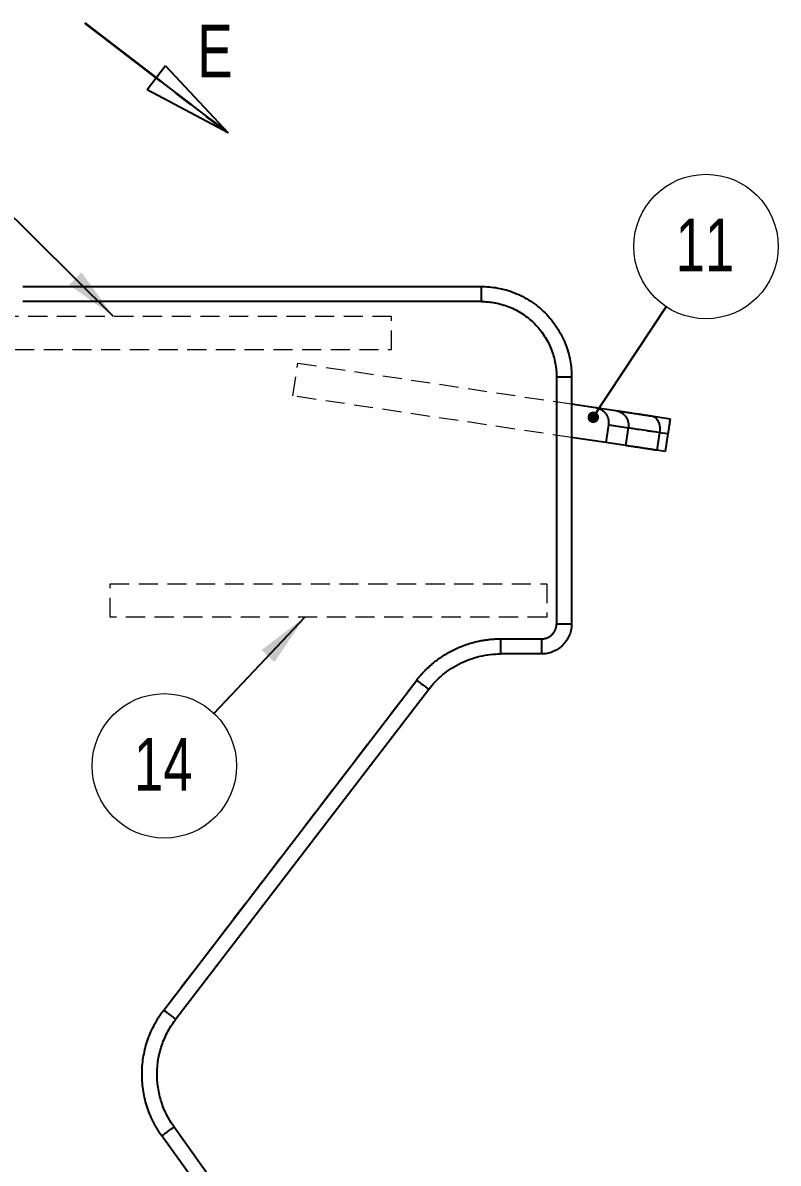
# Model space of a CAD drawing. Header units: millimetres. Extents: x 0 to 589, y 0 to 415.
# Drawn here: x 171.2 to 221.3, y 66.2 to 141.9 of the extents above; entities that cross this region are included whole.
import ezdxf

# ---------------------------------------------------------------- set-up
doc = ezdxf.new("R2010")
doc.units = ezdxf.units.MM
doc.linetypes.add('HIDDEN', pattern=[1.905, 1.27, -0.635])
doc.linetypes.add('PHANTOM', pattern=[12.7, 6.35, -1.27, 1.27, -1.27, 1.27, -1.27])
doc.styles.add('SLDTEXTSTYLE0', font='TXT', dxfattribs={"width": 0.75})
doc.dimstyles.new('SLDDIMSTYLE1', dxfattribs={"dimtxt": 0.18, "dimasz": 3.556, "dimexe": 0, "dimexo": 0.0625, "dimgap": 0, "dimtad": 0, "dimtih": 1, "dimtoh": 1, "dimdec": 0, "dimrnd": 1e-09, "dimzin": 0, "dimdsep": 46, "dimtxsty": 'Standard', "dimsah": 1, "dimcen": 0.09, "dimadec": 0, "dimazin": 0, "dimtfac": 3.556, "dimtdec": 0, "dimtofl": 0, "dimtmove": 0, "dimatfit": 3, "dimfxl": 1, "dimfrac": 2, "dimtolj": 1, "dimtzin": 0, "dimarcsym": 0})
doc.dimstyles.new('SLDDIMSTYLE2', dxfattribs={"dimtxt": 0.18, "dimasz": 0.762, "dimexe": 0, "dimexo": 0.0625, "dimgap": 0, "dimtad": 0, "dimtih": 1, "dimtoh": 1, "dimdec": 0, "dimrnd": 1e-09, "dimzin": 0, "dimdsep": 46, "dimtxsty": 'Standard', "dimblk1": 'DOT', "dimblk2": 'DOT', "dimsah": 1, "dimcen": 0.09, "dimadec": 0, "dimazin": 0, "dimtfac": 0.762, "dimtdec": 0, "dimtofl": 0, "dimtmove": 0, "dimatfit": 3, "dimldrblk": 'DOT', "dimfxl": 1, "dimfrac": 2, "dimtolj": 1, "dimtzin": 0, "dimarcsym": 0})

# ---------------------------------------------------------------- blocks, each defined once
blk = doc.blocks.new('SW_NOTE_0_3')
at = {"color": 0, "linetype": 'Continuous', "lineweight": 0}
blk.add_circle((-3.29, -3.484), 4.792, dxfattribs=at)
at = {"color": 0, "linetype": 'Continuous', "lineweight": 0, "insert": (-3.36, -1.626), "char_height": 3.5, "attachment_point": 2, "style": 'SLDTEXTSTYLE0'}
blk.add_mtext('14', dxfattribs=at)
blk = doc.blocks.new('SW_NOTE_0_4')
at = {"color": 0, "linetype": 'Continuous', "lineweight": 0}
blk.add_circle((2.641, 3.998), 4.792, dxfattribs=at)
at = {"color": 0, "linetype": 'Continuous', "lineweight": 0, "insert": (2.571, 5.856), "char_height": 3.5, "attachment_point": 2, "style": 'SLDTEXTSTYLE0'}
blk.add_mtext('11', dxfattribs=at)
blk = doc.blocks.new('_Dot')
at = {"color": 0, "linetype": 'ByBlock', "lineweight": -2}
blk.add_line((-0.5, 0), (-1, 0), dxfattribs=at)
at = {"color": 0, "linetype": 'ByBlock', "const_width": 0.5}
blk.add_lwpolyline([(-0.25, 0, 1), (0.25, 0, 1)], format="xyb", close=True, dxfattribs=at)
blk = doc.blocks.new('_Closed')
at = {"color": 0, "linetype": 'ByBlock', "lineweight": -2}
for p, q in [((-1, 0.166667), (0, 0)), ((-1, 0.166667), (-1, -0.166667)), ((0, 0), (-1, -0.166667)), ((0, 0), (-1, 0))]:
    blk.add_line(p, q, dxfattribs=at)
blk = doc.blocks.new('SW_PROJECTIONARROW_0')
at = {"color": 0, "linetype": 'HIDDEN', "lineweight": 18}
blk.add_line((175.294, 141.921), (184.814, 134.617), dxfattribs=at)
blk.add_line((175.294, 141.921), (184.814, 134.617), dxfattribs=at)
at = {"color": 0, "linetype": 'PHANTOM', "lineweight": 35}
blk.add_line((175.294, 141.921), (184.814, 134.617), dxfattribs=at)
at = {"color": 0, "linetype": 'Continuous', "lineweight": 25, "xscale": 6, "yscale": 6, "rotation": 322.5043461548}
blk.add_blockref('_Closed', (184.814, 134.617), dxfattribs=at)
blk.add_blockref('_Closed', (184.814, 134.617), dxfattribs=at)
at = {"color": 0, "linetype": 'Continuous', "lineweight": 25, "insert": (182.76, 141.795), "char_height": 3.5, "attachment_point": 1, "style": 'SLDTEXTSTYLE0'}
blk.add_mtext('E', dxfattribs=at)
blk.add_mtext('E', dxfattribs=at)

msp = doc.modelspace()

# ---------------------------------------------------------------- linework, layer by layer
at = {"color": 7, "linetype": 'Continuous', "lineweight": 25}
for p, q in [((171.1764, 124.4233), (201.6172, 124.4233)), ((201.6172, 123.4233), (171.1764, 123.4233)), ((206.6172, 118.4233), (206.6172, 102.0403)), ((207.6172, 118.4233), (207.6172, 102.0403)), ((207.6172, 116.6267), (209.2102, 116.389)), ((209.2102, 116.389), (210.5544, 116.1884)), ((212.9282, 115.8342), (214.1586, 115.6506)), ((210.0626, 115.2507), (209.8855, 114.0639)), ((210.0626, 115.2507), (211.3851, 115.0534)), ((211.2079, 113.8665), (211.3851, 115.0534)), ((209.8855, 114.0639), (207.6172, 114.4023)), ((213.4621, 114.7434), (213.285, 113.5566)), ((213.4621, 114.7434), (214.011, 114.6615)), ((214.011, 114.6615), (213.8339, 113.4747)), ((211.2079, 113.8665), (209.8855, 114.0639)), ((213.8339, 113.4747), (213.285, 113.5566)), ((202.8856, 101.0403), (205.6172, 101.0403)), ((205.6172, 100.0403), (202.8856, 100.0403)), ((180.5386, 76.4125), (197.3318, 98.3012)), ((198.1252, 97.6925), (181.332, 75.8038)), ((181.2174, 68.6538), (198.6025, 44.4233)), ((197.3717, 44.4233), (180.4049, 68.0709))]:
    msp.add_line(p, q, dxfattribs=at)
at = {"color": 7, "linetype": 'HIDDEN', "lineweight": 18}
for p, q in [((201.6172, 123.4233), (171.1764, 123.4233)), ((195.6672, 122.4403), (170.6672, 122.4403)), ((195.6672, 120.2403), (195.6672, 122.4403)), ((170.6672, 120.2403), (195.6672, 120.2403)), ((189.1077, 117.1644), (189.4324, 119.3403)), ((189.4324, 119.3403), (207.6172, 116.6267)), ((206.6172, 102.0403), (206.6172, 118.4233)), ((207.6172, 114.4023), (189.1077, 117.1644)), ((211.3851, 115.0534), (210.0626, 115.2507)), ((211.3851, 115.0534), (211.2079, 113.8665)), ((213.285, 113.5566), (213.4621, 114.7434)), ((214.011, 114.6615), (213.4621, 114.7434)), ((176.9672, 102.4903), (176.9672, 104.6903)), ((176.9672, 104.6903), (205.9672, 104.6903)), ((205.9672, 104.6903), (205.9672, 102.4903)), ((205.9672, 102.4903), (176.9672, 102.4903)), ((202.8856, 101.0403), (205.6172, 101.0403)), ((180.5386, 76.4125), (197.3318, 98.3012)), ((197.3717, 44.4233), (180.4049, 68.0709))]:
    msp.add_line(p, q, dxfattribs=at)
at = {"color": 7, "linetype": 'Continuous', "lineweight": 25}
for points, knots in [([(201.6172, 124.4233), (201.6172, 124.4233), (201.6172, 124.4181), (201.6172, 124.3952), (201.6172, 124.3775), (201.6172, 124.3287), (201.6172, 124.2977), (201.6172, 124.2229), (201.6172, 124.1792), (201.6172, 124.0816), (201.6172, 124.0277), (201.6172, 123.9133), (201.6172, 123.8529), (201.6172, 123.7299), (201.6172, 123.6672), (201.6172, 123.5434), (201.6172, 123.4822), (201.6172, 123.4233)], [0, 0, 0, 0, 0.125, 0.125, 0.25, 0.25, 0.375, 0.375, 0.5, 0.5, 0.625, 0.625, 0.75, 0.75, 0.875, 0.875, 1, 1, 1, 1]), ([(201.6172, 124.4233), (201.9708, 124.4233), (202.3376, 124.3919), (203.0805, 124.2544), (203.4565, 124.1482), (204.1951, 123.8558), (204.5575, 123.6695), (205.2435, 123.221), (205.567, 122.9588), (206.1528, 122.3731), (206.415, 122.0496), (206.8635, 121.3635), (207.0498, 121.0012), (207.3422, 120.2626), (207.4483, 119.8865), (207.5858, 119.1436), (207.6172, 118.7769), (207.6172, 118.4233)], [0, 0, 0, 0, 0.125, 0.125, 0.25, 0.25, 0.375, 0.375, 0.5, 0.5, 0.625, 0.625, 0.75, 0.75, 0.875, 0.875, 1, 1, 1, 1]), ([(201.6172, 123.4233), (201.9119, 123.4233), (202.2175, 123.3971), (202.8366, 123.2826), (203.15, 123.1941), (203.7655, 122.9504), (204.0674, 122.7952), (204.6391, 122.4214), (204.9087, 122.2029), (205.3968, 121.7148), (205.6153, 121.4452), (205.9891, 120.8735), (206.1443, 120.5715), (206.388, 119.956), (206.4765, 119.6427), (206.591, 119.0236), (206.6172, 118.7179), (206.6172, 118.4233)], [0, 0, 0, 0, 0.125, 0.125, 0.25, 0.25, 0.375, 0.375, 0.5, 0.5, 0.625, 0.625, 0.75, 0.75, 0.875, 0.875, 1, 1, 1, 1]), ([(206.6172, 118.4233), (206.6762, 118.4233), (206.7373, 118.4233), (206.8611, 118.4233), (206.9238, 118.4233), (207.0469, 118.4233), (207.1073, 118.4233), (207.2216, 118.4233), (207.2755, 118.4233), (207.3732, 118.4233), (207.4169, 118.4233), (207.4916, 118.4233), (207.5227, 118.4233), (207.5714, 118.4233), (207.5891, 118.4233), (207.612, 118.4233), (207.6172, 118.4233), (207.6172, 118.4233)], [0, 0, 0, 0, 0.125, 0.125, 0.25, 0.25, 0.375, 0.375, 0.5, 0.5, 0.625, 0.625, 0.75, 0.75, 0.875, 0.875, 1, 1, 1, 1]), ([(209.2102, 116.389), (209.2192, 116.3876), (209.2379, 116.3846), (209.2669, 116.379), (209.298, 116.3721), (209.3311, 116.3636), (209.3662, 116.3533), (209.4211, 116.3349), (209.4944, 116.3047), (209.6145, 116.241), (209.7481, 116.1417), (209.8825, 115.993), (209.9828, 115.8264), (210.0338, 115.6841), (210.0559, 115.5852), (210.0651, 115.5291), (210.071, 115.4728), (210.0738, 115.4166), (210.0732, 115.3607), (210.0698, 115.3053), (210.065, 115.2689), (210.0626, 115.2507)], [0, 0, 0, 0, 0.017287, 0.0359953, 0.0561617, 0.0778231, 0.1010161, 0.1257758, 0.1878333, 0.2514061, 0.3839227, 0.5017417, 0.6304035, 0.7510488, 0.7871055, 0.8230993, 0.8589678, 0.8946499, 0.9300864, 0.965221, 1, 1, 1, 1]), ([(210.5544, 116.1884), (210.6121, 116.1798), (210.6711, 116.1657), (210.7888, 116.125), (210.8475, 116.0983), (210.9607, 116.0321), (211.0152, 115.9926), (211.1161, 115.902), (211.1623, 115.8509), (211.2434, 115.7401), (211.2782, 115.6804), (211.3345, 115.5564), (211.3559, 115.4921), (211.3854, 115.3633), (211.3935, 115.2987), (211.3976, 115.1729), (211.3938, 115.1117), (211.3851, 115.0534)], [0, 0, 0, 0, 0.125, 0.125, 0.25, 0.25, 0.375, 0.375, 0.5, 0.5, 0.625, 0.625, 0.75, 0.75, 0.875, 0.875, 1, 1, 1, 1]), ([(210.5544, 116.1884), (210.5588, 116.1878), (210.5676, 116.1864), (210.582, 116.1843), (210.5972, 116.182), (210.6134, 116.1796), (210.6306, 116.177), (210.6487, 116.1743), (210.6677, 116.1715), (210.6877, 116.1685), (210.7086, 116.1654), (210.7304, 116.1621), (210.7532, 116.1587), (210.7769, 116.1552), (210.8016, 116.1515), (210.8272, 116.1477), (210.9112, 116.1352), (211.0733, 116.111), (211.3515, 116.0695), (211.6777, 116.0208), (211.9571, 115.9791), (212.1568, 115.9493), (212.2593, 115.934), (212.3644, 115.9183), (212.472, 115.9023), (212.5822, 115.8858), (212.6949, 115.869), (212.81, 115.8518), (212.8888, 115.8401), (212.9282, 115.8342)], [0, 0, 0, 0, 0.0166999, 0.0333867, 0.0500622, 0.0667285, 0.0833878, 0.1000419, 0.1166929, 0.133343, 0.149994, 0.1666482, 0.1833074, 0.1999737, 0.2166493, 0.233336, 0.2500359, 0.3750188, 0.5000016, 0.6249844, 0.7499673, 0.7812684, 0.8125292, 0.8437631, 0.8749836, 0.9062041, 0.9374381, 0.9686989, 1, 1, 1, 1]), ([(212.9282, 115.8342), (212.9683, 115.8282), (213.0092, 115.8168), (213.0902, 115.7815), (213.1303, 115.7577), (213.207, 115.6969), (213.2436, 115.6601), (213.3105, 115.5745), (213.3408, 115.5258), (213.3929, 115.4193), (213.4147, 115.3616), (213.4488, 115.2409), (213.4611, 115.178), (213.4761, 115.0513), (213.4789, 114.9875), (213.4762, 114.8627), (213.4708, 114.8017), (213.4621, 114.7434)], [0, 0, 0, 0, 0.125, 0.125, 0.25, 0.25, 0.375, 0.375, 0.5, 0.5, 0.625, 0.625, 0.75, 0.75, 0.875, 0.875, 1, 1, 1, 1]), ([(211.3851, 115.0534), (211.4404, 115.0451), (211.5269, 115.0322), (211.7625, 114.9971), (211.9116, 114.9748), (212.2674, 114.9217), (212.4742, 114.8909), (212.9355, 114.822), (213.1901, 114.784), (213.4621, 114.7434)], [0, 0, 0, 0, 0.25, 0.25, 0.5, 0.5, 0.75, 0.75, 1, 1, 1, 1]), ([(214.1586, 115.6506), (214.1586, 115.6505), (214.1586, 115.6503), (214.1583, 115.6486), (214.158, 115.646), (214.1574, 115.6423), (214.1567, 115.6375), (214.1553, 115.6279), (214.1525, 115.6097), (214.1477, 115.5771), (214.1415, 115.5357), (214.1317, 115.4702), (214.1167, 115.3696), (214.0978, 115.2427), (214.0809, 115.1298), (214.0678, 115.0419), (214.0541, 114.9502), (214.0423, 114.8709), (214.0327, 114.8068), (214.0255, 114.7586), (214.0183, 114.7101), (214.0135, 114.6777), (214.011, 114.6615)], [0, 0, 0, 0, 0.0240602, 0.0480568, 0.0720031, 0.0959129, 0.1197998, 0.1436777, 0.2146924, 0.284754, 0.3535892, 0.4209467, 0.5503578, 0.6721341, 0.7302398, 0.7865871, 0.8414022, 0.8949767, 0.92146, 0.9477129, 0.9738531, 1, 1, 1, 1]), ([(213.285, 113.5566), (213.2652, 113.5595), (213.2257, 113.5654), (213.1673, 113.5741), (213.1096, 113.5827), (213.0527, 113.5912), (212.9964, 113.5996), (212.9409, 113.6079), (212.8861, 113.6161), (212.832, 113.6242), (212.7787, 113.6321), (212.7261, 113.64), (212.6742, 113.6477), (212.623, 113.6554), (212.5725, 113.6629), (212.4236, 113.6851), (212.1908, 113.7199), (211.9054, 113.7624), (211.6619, 113.7988), (211.51, 113.8215), (211.4207, 113.8348), (211.3756, 113.8415), (211.3344, 113.8477), (211.2969, 113.8532), (211.2633, 113.8583), (211.2332, 113.8628), (211.2164, 113.8653), (211.2079, 113.8665)], [0, 0, 0, 0, 0.0178923, 0.0357695, 0.0536343, 0.071489, 0.0893362, 0.1071784, 0.1250181, 0.1428577, 0.1606999, 0.1785471, 0.1964018, 0.2142666, 0.2321438, 0.2500361, 0.3750192, 0.5000022, 0.6249852, 0.7499683, 0.7857372, 0.821456, 0.8571448, 0.8928235, 0.9285122, 0.9642311, 1, 1, 1, 1]), ([(205.6172, 101.0403), (205.6282, 101.0404), (205.65, 101.0406), (205.6827, 101.0423), (205.7153, 101.045), (205.7477, 101.0487), (205.7801, 101.0535), (205.8338, 101.0633), (205.908, 101.0818), (206.0005, 101.115), (206.0894, 101.157), (206.2017, 101.2243), (206.3289, 101.3287), (206.4332, 101.4559), (206.5006, 101.5682), (206.5426, 101.657), (206.5757, 101.7496), (206.5956, 101.8291), (206.6068, 101.8936), (206.6128, 101.9423), (206.6165, 101.9912), (206.617, 102.0239), (206.6172, 102.0403)], [0, 0, 0, 0, 0.0208827, 0.0417206, 0.0625361, 0.0833516, 0.1041895, 0.1250722, 0.187586, 0.2500998, 0.3126135, 0.3751273, 0.5000035, 0.6248797, 0.6873935, 0.7499072, 0.812421, 0.8749348, 0.9062389, 0.9374674, 0.9686959, 1, 1, 1, 1]), ([(207.6172, 102.0403), (207.6172, 101.9225), (207.6068, 101.8002), (207.5609, 101.5526), (207.5255, 101.4272), (207.4281, 101.181), (207.366, 101.0603), (207.2165, 100.8316), (207.1291, 100.7237), (206.9338, 100.5285), (206.826, 100.4411), (206.5973, 100.2916), (206.4765, 100.2295), (206.2303, 100.132), (206.105, 100.0966), (205.8573, 100.0508), (205.7351, 100.0403), (205.6172, 100.0403)], [0, 0, 0, 0, 0.125, 0.125, 0.25, 0.25, 0.375, 0.375, 0.5, 0.5, 0.625, 0.625, 0.75, 0.75, 0.875, 0.875, 1, 1, 1, 1]), ([(206.6172, 102.0403), (206.6762, 102.0403), (206.7373, 102.0403), (206.8611, 102.0403), (206.9238, 102.0403), (207.0469, 102.0403), (207.1073, 102.0403), (207.2216, 102.0403), (207.2755, 102.0403), (207.3732, 102.0403), (207.4169, 102.0403), (207.4916, 102.0403), (207.5227, 102.0403), (207.5714, 102.0403), (207.5891, 102.0403), (207.612, 102.0403), (207.6172, 102.0403), (207.6172, 102.0403)], [0, 0, 0, 0, 0.125, 0.125, 0.25, 0.25, 0.375, 0.375, 0.5, 0.5, 0.625, 0.625, 0.75, 0.75, 0.875, 0.875, 1, 1, 1, 1]), ([(197.3318, 98.3012), (197.349, 98.3236), (197.3836, 98.3682), (197.4363, 98.4344), (197.4897, 98.4999), (197.5439, 98.5647), (197.5988, 98.6288), (197.6544, 98.6921), (197.7108, 98.7548), (197.7679, 98.8167), (197.8258, 98.878), (197.8843, 98.9385), (197.9436, 98.9983), (198.0037, 99.0574), (198.0644, 99.1158), (198.1259, 99.1735), (198.1882, 99.2305), (198.2511, 99.2868), (198.3148, 99.3423), (198.3793, 99.3972), (198.5256, 99.5188), (198.7594, 99.6998), (199.0899, 99.9266), (199.4329, 100.1341), (199.7876, 100.3217), (200.1524, 100.489), (200.5258, 100.6348), (200.907, 100.759), (201.2174, 100.8407), (201.4527, 100.8928), (201.6103, 100.9239), (201.7682, 100.9513), (201.9266, 100.9751), (202.0854, 100.9952), (202.2446, 101.0117), (202.4043, 101.0245), (202.5643, 101.0336), (202.7248, 101.0393), (202.832, 101.04), (202.8856, 101.0403)], [0, 0, 0, 0, 0.0132077, 0.0263992, 0.0395763, 0.0527409, 0.0658949, 0.0790403, 0.0921789, 0.1053127, 0.1184437, 0.1315736, 0.1447046, 0.1578384, 0.1709771, 0.1841224, 0.1972765, 0.2104411, 0.2236181, 0.2368096, 0.2500173, 0.3126165, 0.3750096, 0.4374028, 0.500002, 0.5626011, 0.6249943, 0.6873875, 0.7499866, 0.775067, 0.8000947, 0.8250829, 0.8500447, 0.8749933, 0.8999419, 0.9249037, 0.9498919, 0.9749197, 1, 1, 1, 1]), ([(202.8856, 101.0403), (202.8856, 100.9814), (202.8856, 100.9203), (202.8856, 100.7965), (202.8856, 100.7338), (202.8856, 100.6107), (202.8856, 100.5503), (202.8856, 100.436), (202.8856, 100.382), (202.8856, 100.2844), (202.8856, 100.2407), (202.8856, 100.166), (202.8856, 100.1349), (202.8856, 100.0862), (202.8856, 100.0685), (202.8856, 100.0456), (202.8856, 100.0403), (202.8856, 100.0403)], [0, 0, 0, 0, 0.125, 0.125, 0.25, 0.25, 0.375, 0.375, 0.5, 0.5, 0.625, 0.625, 0.75, 0.75, 0.875, 0.875, 1, 1, 1, 1]), ([(205.6172, 101.0403), (205.6172, 100.9094), (205.6172, 100.7786), (205.6172, 100.5367), (205.6172, 100.4258), (205.6172, 100.2407), (205.6172, 100.1665), (205.6172, 100.0664), (205.6172, 100.0403), (205.6172, 100.0403)], [0, 0, 0, 0, 0.25, 0.25, 0.5, 0.5, 0.75, 0.75, 1, 1, 1, 1]), ([(198.1252, 97.6925), (198.2598, 97.868), (198.4059, 98.0383), (198.7197, 98.3643), (198.8875, 98.5201), (199.2422, 98.8131), (199.4293, 98.9503), (199.8194, 99.2029), (200.0225, 99.3183), (200.4408, 99.5246), (200.6559, 99.6155), (201.0939, 99.7713), (201.3166, 99.8361), (201.765, 99.9393), (201.9907, 99.9775), (202.4404, 100.0281), (202.6644, 100.0403), (202.8856, 100.0403)], [0, 0, 0, 0, 0.125, 0.125, 0.25, 0.25, 0.375, 0.375, 0.5, 0.5, 0.625, 0.625, 0.75, 0.75, 0.875, 0.875, 1, 1, 1, 1]), ([(197.3318, 98.3012), (197.3785, 98.2654), (197.427, 98.2282), (197.5253, 98.1528), (197.575, 98.1146), (197.6727, 98.0397), (197.7206, 98.003), (197.8113, 97.9334), (197.8541, 97.9005), (197.9315, 97.8411), (197.9662, 97.8145), (198.0255, 97.769), (198.0501, 97.7501), (198.0888, 97.7204), (198.1028, 97.7097), (198.121, 97.6957), (198.1252, 97.6925), (198.1252, 97.6925)], [0, 0, 0, 0, 0.125, 0.125, 0.25, 0.25, 0.375, 0.375, 0.5, 0.5, 0.625, 0.625, 0.75, 0.75, 0.875, 0.875, 1, 1, 1, 1]), ([(180.4049, 68.0709), (180.3882, 68.0943), (180.355, 68.141), (180.3062, 68.2118), (180.2582, 68.2831), (180.2112, 68.355), (180.165, 68.4275), (180.1198, 68.5004), (180.0755, 68.574), (180.032, 68.648), (179.9895, 68.7227), (179.9479, 68.7978), (179.9072, 68.8735), (179.8674, 68.9498), (179.7573, 69.167), (179.5925, 69.5331), (179.4046, 70.0596), (179.259, 70.5993), (179.1571, 71.149), (179.0991, 71.705), (179.0859, 72.2639), (179.117, 72.8221), (179.1928, 73.376), (179.3122, 73.9221), (179.4751, 74.4569), (179.6798, 74.9771), (179.8671, 75.3598), (180.009, 75.6157), (180.0895, 75.7536), (180.1731, 75.8894), (180.2598, 76.0233), (180.3496, 76.1551), (180.4422, 76.2851), (180.5065, 76.37), (180.5386, 76.4125)], [0, 0, 0, 0, 0.0096332, 0.0192585, 0.0288772, 0.0384909, 0.0481009, 0.0577087, 0.0673158, 0.0769237, 0.0865337, 0.0961473, 0.105766, 0.1153913, 0.1250245, 0.1875206, 0.2500167, 0.3125128, 0.3750088, 0.4375049, 0.500001, 0.562497, 0.6249931, 0.6874892, 0.7499852, 0.8124813, 0.8749774, 0.892861, 0.9107214, 0.9285678, 0.9464096, 0.964256, 0.9821164, 1, 1, 1, 1]), ([(181.2174, 68.6538), (181.0437, 68.8959), (180.8838, 69.1571), (180.6018, 69.7123), (180.4798, 70.0064), (180.2826, 70.6188), (180.2074, 70.9372), (180.1101, 71.5864), (180.0879, 71.9173), (180.0985, 72.5782), (180.1312, 72.9082), (180.2494, 73.554), (180.3347, 73.8698), (180.5514, 74.4756), (180.6828, 74.7656), (180.9824, 75.3115), (181.1506, 75.5674), (181.332, 75.8038)], [0, 0, 0, 0, 0.125, 0.125, 0.25, 0.25, 0.375, 0.375, 0.5, 0.5, 0.625, 0.625, 0.75, 0.75, 0.875, 0.875, 1, 1, 1, 1]), ([(180.5386, 76.4125), (180.5854, 76.3766), (180.6339, 76.3394), (180.7321, 76.2641), (180.7818, 76.2259), (180.8795, 76.151), (180.9274, 76.1142), (181.0181, 76.0446), (181.0609, 76.0118), (181.1383, 75.9524), (181.173, 75.9258), (181.2323, 75.8803), (181.257, 75.8614), (181.2956, 75.8317), (181.3097, 75.8209), (181.3278, 75.807), (181.332, 75.8038), (181.332, 75.8038)], [0, 0, 0, 0, 0.125, 0.125, 0.25, 0.25, 0.375, 0.375, 0.5, 0.5, 0.625, 0.625, 0.75, 0.75, 0.875, 0.875, 1, 1, 1, 1]), ([(180.4049, 68.0709), (180.4528, 68.1052), (180.5024, 68.1409), (180.603, 68.2131), (180.654, 68.2496), (180.754, 68.3213), (180.803, 68.3566), (180.8959, 68.4232), (180.9397, 68.4546), (181.0191, 68.5116), (181.0546, 68.537), (181.1153, 68.5806), (181.1405, 68.5987), (181.1801, 68.6271), (181.1945, 68.6374), (181.2131, 68.6508), (181.2174, 68.6538), (181.2174, 68.6538)], [0, 0, 0, 0, 0.125, 0.125, 0.25, 0.25, 0.375, 0.375, 0.5, 0.5, 0.625, 0.625, 0.75, 0.75, 0.875, 0.875, 1, 1, 1, 1])]:
    msp.add_open_spline(points, degree=3, knots=knots, dxfattribs=at)
at = {"color": 7, "linetype": 'HIDDEN', "lineweight": 18}
for points, knots in [([(201.6172, 123.4233), (201.6172, 123.4822), (201.6172, 123.5434), (201.6172, 123.6672), (201.6172, 123.7299), (201.6172, 123.8529), (201.6172, 123.9133), (201.6172, 124.0277), (201.6172, 124.0816), (201.6172, 124.1792), (201.6172, 124.2229), (201.6172, 124.2977), (201.6172, 124.3287), (201.6172, 124.3775), (201.6172, 124.3952), (201.6172, 124.4181), (201.6172, 124.4233), (201.6172, 124.4233)], [0, 0, 0, 0, 0.125, 0.125, 0.25, 0.25, 0.375, 0.375, 0.5, 0.5, 0.625, 0.625, 0.75, 0.75, 0.875, 0.875, 1, 1, 1, 1]), ([(206.6172, 118.4233), (206.6172, 118.7179), (206.591, 119.0236), (206.4765, 119.6427), (206.388, 119.956), (206.1443, 120.5715), (205.9891, 120.8735), (205.6153, 121.4452), (205.3968, 121.7148), (204.9087, 122.2029), (204.6391, 122.4214), (204.0674, 122.7952), (203.7655, 122.9504), (203.15, 123.1941), (202.8366, 123.2826), (202.2175, 123.3971), (201.9119, 123.4233), (201.6172, 123.4233)], [0, 0, 0, 0, 0.125, 0.125, 0.25, 0.25, 0.375, 0.375, 0.5, 0.5, 0.625, 0.625, 0.75, 0.75, 0.875, 0.875, 1, 1, 1, 1]), ([(207.6172, 118.4233), (207.6172, 118.4233), (207.612, 118.4233), (207.5891, 118.4233), (207.5714, 118.4233), (207.5227, 118.4233), (207.4916, 118.4233), (207.4169, 118.4233), (207.3732, 118.4233), (207.2755, 118.4233), (207.2216, 118.4233), (207.1073, 118.4233), (207.0469, 118.4233), (206.9238, 118.4233), (206.8611, 118.4233), (206.7373, 118.4233), (206.6762, 118.4233), (206.6172, 118.4233)], [0, 0, 0, 0, 0.125, 0.125, 0.25, 0.25, 0.375, 0.375, 0.5, 0.5, 0.625, 0.625, 0.75, 0.75, 0.875, 0.875, 1, 1, 1, 1]), ([(210.5544, 116.1884), (210.6121, 116.1798), (210.6711, 116.1657), (210.7888, 116.125), (210.8475, 116.0983), (210.9607, 116.0321), (211.0152, 115.9926), (211.1161, 115.902), (211.1623, 115.8509), (211.2434, 115.7401), (211.2782, 115.6804), (211.3345, 115.5564), (211.3559, 115.4921), (211.3854, 115.3633), (211.3935, 115.2987), (211.3976, 115.1729), (211.3938, 115.1117), (211.3851, 115.0534)], [0, 0, 0, 0, 0.125, 0.125, 0.25, 0.25, 0.375, 0.375, 0.5, 0.5, 0.625, 0.625, 0.75, 0.75, 0.875, 0.875, 1, 1, 1, 1]), ([(212.9282, 115.8342), (212.9683, 115.8282), (213.0092, 115.8168), (213.0902, 115.7815), (213.1303, 115.7577), (213.207, 115.6969), (213.2436, 115.6601), (213.3105, 115.5745), (213.3408, 115.5258), (213.3929, 115.4193), (213.4147, 115.3616), (213.4488, 115.2409), (213.4611, 115.178), (213.4761, 115.0513), (213.4789, 114.9875), (213.4762, 114.8627), (213.4708, 114.8017), (213.4621, 114.7434)], [0, 0, 0, 0, 0.125, 0.125, 0.25, 0.25, 0.375, 0.375, 0.5, 0.5, 0.625, 0.625, 0.75, 0.75, 0.875, 0.875, 1, 1, 1, 1]), ([(213.4621, 114.7434), (213.1901, 114.784), (212.9355, 114.822), (212.4742, 114.8909), (212.2674, 114.9217), (211.9116, 114.9748), (211.7625, 114.9971), (211.5269, 115.0322), (211.4404, 115.0451), (211.3851, 115.0534)], [0, 0, 0, 0, 0.25, 0.25, 0.5, 0.5, 0.75, 0.75, 1, 1, 1, 1]), ([(205.6172, 101.0403), (205.7481, 101.0403), (205.879, 101.0664), (206.1209, 101.1665), (206.2318, 101.2407), (206.4169, 101.4258), (206.491, 101.5367), (206.5912, 101.7786), (206.6172, 101.9094), (206.6172, 102.0403)], [0, 0, 0, 0, 0.25, 0.25, 0.5, 0.5, 0.75, 0.75, 1, 1, 1, 1]), ([(207.6172, 102.0403), (207.6172, 102.0403), (207.612, 102.0403), (207.5891, 102.0403), (207.5714, 102.0403), (207.5227, 102.0403), (207.4916, 102.0403), (207.4169, 102.0403), (207.3732, 102.0403), (207.2755, 102.0403), (207.2216, 102.0403), (207.1073, 102.0403), (207.0469, 102.0403), (206.9238, 102.0403), (206.8611, 102.0403), (206.7373, 102.0403), (206.6762, 102.0403), (206.6172, 102.0403)], [0, 0, 0, 0, 0.125, 0.125, 0.25, 0.25, 0.375, 0.375, 0.5, 0.5, 0.625, 0.625, 0.75, 0.75, 0.875, 0.875, 1, 1, 1, 1]), ([(197.3318, 98.3012), (197.4888, 98.506), (197.6593, 98.7046), (198.0254, 99.085), (198.2211, 99.2667), (198.635, 99.6085), (198.8532, 99.7686), (199.3084, 100.0634), (199.5453, 100.198), (200.0333, 100.4387), (200.2843, 100.5447), (200.7952, 100.7264), (201.0551, 100.8021), (201.5783, 100.9224), (201.8415, 100.9671), (202.3662, 101.026), (202.6276, 101.0403), (202.8856, 101.0403)], [0, 0, 0, 0, 0.125, 0.125, 0.25, 0.25, 0.375, 0.375, 0.5, 0.5, 0.625, 0.625, 0.75, 0.75, 0.875, 0.875, 1, 1, 1, 1]), ([(202.8856, 100.0403), (202.8856, 100.0403), (202.8856, 100.0456), (202.8856, 100.0685), (202.8856, 100.0862), (202.8856, 100.1349), (202.8856, 100.166), (202.8856, 100.2407), (202.8856, 100.2844), (202.8856, 100.382), (202.8856, 100.436), (202.8856, 100.5503), (202.8856, 100.6107), (202.8856, 100.7338), (202.8856, 100.7965), (202.8856, 100.9203), (202.8856, 100.9814), (202.8856, 101.0403)], [0, 0, 0, 0, 0.125, 0.125, 0.25, 0.25, 0.375, 0.375, 0.5, 0.5, 0.625, 0.625, 0.75, 0.75, 0.875, 0.875, 1, 1, 1, 1]), ([(205.6172, 100.0403), (205.6172, 100.0403), (205.6172, 100.0664), (205.6172, 100.1665), (205.6172, 100.2407), (205.6172, 100.4258), (205.6172, 100.5367), (205.6172, 100.7786), (205.6172, 100.9094), (205.6172, 101.0403)], [0, 0, 0, 0, 0.25, 0.25, 0.5, 0.5, 0.75, 0.75, 1, 1, 1, 1]), ([(198.1252, 97.6925), (198.1252, 97.6925), (198.121, 97.6957), (198.1028, 97.7097), (198.0888, 97.7204), (198.0501, 97.7501), (198.0255, 97.769), (197.9662, 97.8145), (197.9315, 97.8411), (197.8541, 97.9005), (197.8113, 97.9334), (197.7206, 98.003), (197.6727, 98.0397), (197.575, 98.1146), (197.5253, 98.1528), (197.427, 98.2282), (197.3785, 98.2654), (197.3318, 98.3012)], [0, 0, 0, 0, 0.125, 0.125, 0.25, 0.25, 0.375, 0.375, 0.5, 0.5, 0.625, 0.625, 0.75, 0.75, 0.875, 0.875, 1, 1, 1, 1]), ([(180.4049, 68.0709), (180.2022, 68.3533), (180.0157, 68.658), (179.6867, 69.3057), (179.5443, 69.6489), (179.3143, 70.3634), (179.2266, 70.7348), (179.113, 71.4922), (179.0871, 71.8783), (179.0995, 72.6493), (179.1377, 73.0343), (179.2755, 73.7877), (179.3751, 74.1561), (179.6279, 74.8629), (179.7812, 75.2013), (180.1308, 75.8382), (180.327, 76.1367), (180.5386, 76.4125)], [0, 0, 0, 0, 0.125, 0.125, 0.25, 0.25, 0.375, 0.375, 0.5, 0.5, 0.625, 0.625, 0.75, 0.75, 0.875, 0.875, 1, 1, 1, 1]), ([(181.332, 75.8038), (181.332, 75.8038), (181.3278, 75.807), (181.3097, 75.8209), (181.2956, 75.8317), (181.257, 75.8614), (181.2323, 75.8803), (181.173, 75.9258), (181.1383, 75.9524), (181.0609, 76.0118), (181.0181, 76.0446), (180.9274, 76.1142), (180.8795, 76.151), (180.7818, 76.2259), (180.7321, 76.2641), (180.6339, 76.3394), (180.5854, 76.3766), (180.5386, 76.4125)], [0, 0, 0, 0, 0.125, 0.125, 0.25, 0.25, 0.375, 0.375, 0.5, 0.5, 0.625, 0.625, 0.75, 0.75, 0.875, 0.875, 1, 1, 1, 1]), ([(181.2174, 68.6538), (181.2174, 68.6538), (181.2131, 68.6508), (181.1945, 68.6374), (181.1801, 68.6271), (181.1405, 68.5987), (181.1153, 68.5806), (181.0546, 68.537), (181.0191, 68.5116), (180.9397, 68.4546), (180.8959, 68.4232), (180.803, 68.3566), (180.754, 68.3213), (180.654, 68.2496), (180.603, 68.2131), (180.5024, 68.1409), (180.4528, 68.1052), (180.4049, 68.0709)], [0, 0, 0, 0, 0.125, 0.125, 0.25, 0.25, 0.375, 0.375, 0.5, 0.5, 0.625, 0.625, 0.75, 0.75, 0.875, 0.875, 1, 1, 1, 1])]:
    msp.add_open_spline(points, degree=3, knots=knots, dxfattribs=at)

# ---------------------------------------------------------------- block references
at = {"color": 7, "linetype": 'Continuous', "lineweight": 25}
msp.add_blockref('SW_PROJECTIONARROW_0', (0, 0), dxfattribs=at)
at = {"color": 7, "linetype": 'Continuous', "lineweight": 0}
for name, p in [('SW_NOTE_0_4', (213.9002, 123.0774)), ('SW_NOTE_0_3', (183.8662, 96.0987))]:
    msp.add_blockref(name, p, dxfattribs=at)

# ---------------------------------------------------------------- leaders
for points, dimstyle in [([(177.194, 122.4403), (167.3145, 132.225)], 'SLDDIMSTYLE1'), ([(209.0564, 115.7444), (213.9002, 123.0774)], 'SLDDIMSTYLE2'), ([(189.9012, 102.4903), (183.8662, 96.0987)], 'SLDDIMSTYLE1')]:
    msp.add_leader(points, dimstyle=dimstyle, dxfattribs=at)

doc.saveas('drawing.dxf')
